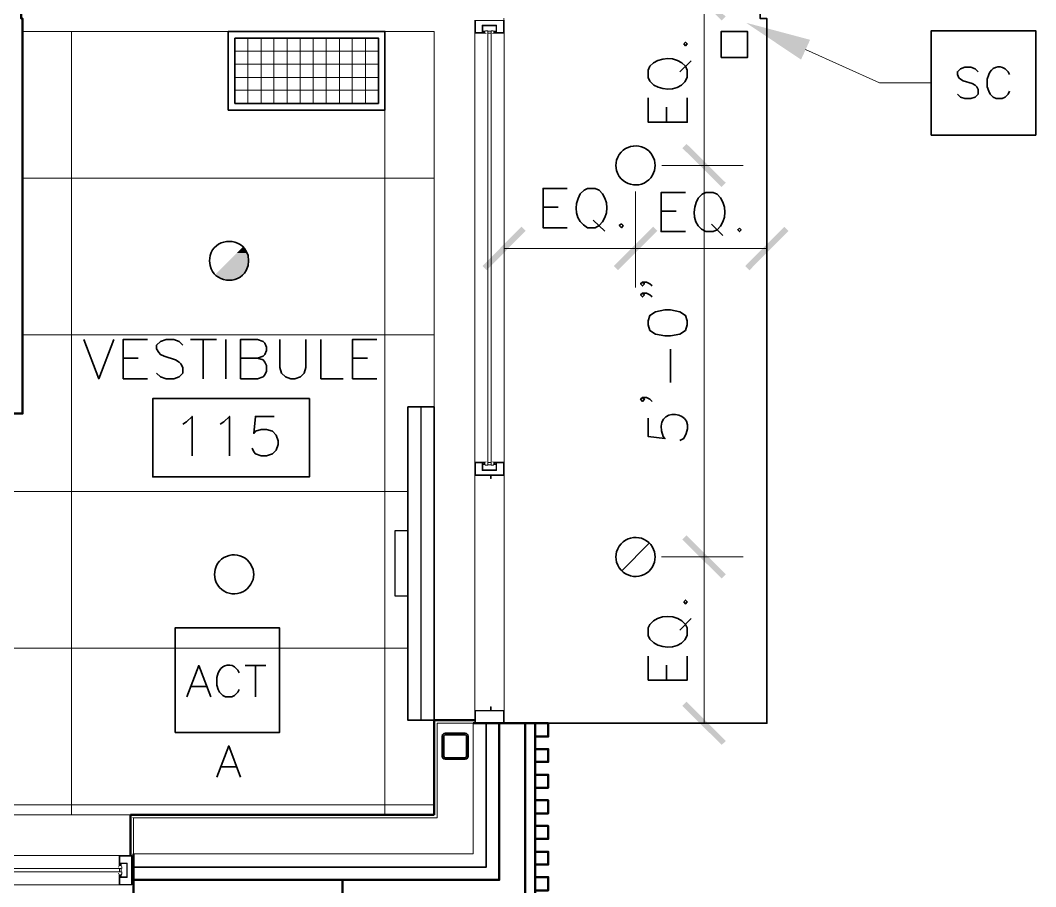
# Model space of a CAD drawing. Header units: inches. Extents: x 5 to 516, y -193 to 129.
# Drawn here: x 430.95 to 443.91, y 36.79 to 47.85 of the extents above; entities that cross this region are included whole.
import ezdxf

# ---------------------------------------------------------------- set-up
doc = ezdxf.new("R2010")
doc.units = ezdxf.units.IN
doc.header["$MEASUREMENT"] = 0
doc.linetypes.add('PDF_IMPORT', pattern=[1, 0.8, -0.2])
doc.layers.add('PDF9_Geometry', color=7, linetype='Continuous')
doc.layers.add('PDF9_Solid Fills', color=7, linetype='Continuous')

msp = doc.modelspace()

# ---------------------------------------------------------------- hatches: boundary and pattern name
at = {"layer": 'PDF9_Solid Fills', "transparency": 33554559}
for points in [[(439.4006211, 46.2227833), (439.9028433, 45.7250055), (439.9561788, 45.778341), (439.4539544, 46.2761166)], [(438.5784212, 44.6627995), (439.0806251, 45.1650034), (439.0272918, 45.2183367), (439.0272894, 45.2183346), (438.5250672, 44.7161124), (438.5784029, 44.6627769)], [(433.7117334, 44.8805615), (433.6628446, 44.8316726), (433.8584001, 44.8316726), (433.8450668, 44.8805615)], [(433.7517318, 44.9205554), (433.7117318, 44.8805554), (433.8450651, 44.8805554), (433.8228429, 44.9205554)], [(433.5650682, 44.7338873), (433.5206238, 44.6894428), (433.8450682, 44.6894428), (433.8584015, 44.7338873)], [(433.6139551, 44.7827787), (433.5650662, 44.7338898), (433.8583996, 44.7338898), (433.862844, 44.7827787)], [(433.6628465, 44.8316701), (433.6139577, 44.7827812), (433.8628465, 44.7827812), (433.8584021, 44.8316701)], [(433.4361801, 44.6049991), (433.4761801, 44.573888), (433.7517356, 44.573888), (433.7917356, 44.6049991)], [(433.4761784, 44.5738938), (433.5206229, 44.5516716), (433.711734, 44.5516716), (433.751734, 44.5738938)], [(433.5206211, 44.5516679), (433.5650655, 44.5383346), (433.6628433, 44.5383346), (433.7117322, 44.5516679)], [(439.4539544, 41.2761169), (439.4006211, 41.2227836), (439.4006235, 41.2227814), (439.9028433, 40.7250058), (439.9561788, 40.7783413), (439.9561562, 40.7783594)]]:
    msp.add_hatch(color=256, dxfattribs=at).paths.add_polyline_path(points)

# ---------------------------------------------------------------- linework, layer by layer
at = {"layer": 'PDF9_Geometry', "lineweight": 35}
for points in [[(388.3117386, 82.209444), (388.3117386, 85.2938882), (397.3117382, 85.2938882), (397.3117382, 85.2094438), (440.3961813, 85.2094438), (440.3961813, 47.8761126), (440.4806268, 47.8761126), (440.4806268, 38.8761131), (437.3961815, 38.8761131)], [(439.3695113, 47.1961177), (439.5117335, 47.3383399)], [(438.9872874, 47.2672226), (438.9650652, 47.2183337), (438.9650652, 47.1250004), (438.9872874, 47.0761115), (439.0361763, 47.0272226)], [(439.462843, 47.1250004), (439.462843, 47.2183337), (439.4406207, 47.2672226)], [(443.1783987, 47.1961177), (443.1383987, 47.2361177), (443.0850654, 47.2538954), (443.0050654, 47.2538954), (442.951732, 47.2361177), (442.911732, 47.1961177), (442.911732, 47.1605621), (442.9295098, 47.1205621), (442.951732, 47.1027843), (442.9872876, 47.0805621), (443.1028431, 47.0450066), (443.1383987, 47.0272288), (443.1606209, 47.0050066), (443.1783987, 46.969451), (443.1783987, 46.9116732), (443.1383987, 46.8716732), (443.0850654, 46.8538955), (443.0050654, 46.8538955), (442.951732, 46.8716732), (442.911732, 46.9116732)], [(443.5784005, 47.1605545), (443.5606227, 47.1961101), (443.5206227, 47.2361101)], [(443.3117338, 47.1605545), (443.293956, 47.1027767), (443.293956, 47.004999), (443.3117338, 46.9472212), (443.3295116, 46.9116656), (443.3695116, 46.8716656), (443.4050671, 46.8538879), (443.4850671, 46.8538879), (443.5206227, 46.8716656), (443.5606227, 46.9116656), (443.5784005, 46.9472212)], [(439.4628453, 46.8627789), (439.4628453, 46.5516678), (438.9650676, 46.5516678), (438.9650676, 46.8627789)], [(439.2006247, 46.5516678), (439.2006247, 46.7427789)], [(438.5606217, 46.0672277), (438.5517328, 46.0005611), (438.5606217, 45.9338944)], [(439.0183995, 45.8761166), (439.0450661, 45.9338944), (439.053955, 46.0005611), (439.0450661, 46.0672277), (439.0183995, 46.1250055)], [(437.9295101, 45.2050063), (437.6228434, 45.2050063), (437.6228434, 45.7072285), (437.9295101, 45.7072285)], [(438.3384029, 45.6850084), (438.289514, 45.7072307), (438.1917363, 45.7072307), (438.1472918, 45.6850084), (438.0984029, 45.6361196)], [(439.4406231, 45.1561149), (439.129512, 45.1561149), (439.129512, 45.6538926), (439.4406231, 45.6538926)], [(439.8450668, 45.6316682), (439.7961779, 45.6538905), (439.7028446, 45.6538905), (439.6539557, 45.6316682), (439.6050668, 45.5827793)], [(437.6228434, 45.4672224), (437.8139545, 45.4672224)], [(439.129512, 45.41834), (439.3206231, 45.41834)], [(438.2628445, 45.3027801), (438.4095111, 45.1605579)], [(439.7739573, 45.2494489), (439.9161795, 45.1072267)], [(438.1917363, 45.2050085), (438.289514, 45.2050085), (438.3384029, 45.2316751)], [(439.7028446, 45.1561127), (439.7961779, 45.1561127), (439.8450668, 45.1783349)], [(433.3739541, 44.8494453), (433.3650652, 44.7827787), (433.3739541, 44.7205565)], [(433.8317318, 44.6583342), (433.8583985, 44.7205565), (433.8628429, 44.7827787), (433.8583985, 44.8494453), (433.8317318, 44.9072231)], [(438.893957, 44.511665), (438.9161792, 44.4894428), (438.893957, 44.4627762), (438.8672903, 44.4894428), (438.893957, 44.511665), (438.9428459, 44.511665), (438.9872903, 44.4894428), (439.013957, 44.4627762)], [(438.893957, 44.3694486), (438.9161792, 44.3472264), (438.893957, 44.3205597), (438.8672903, 44.3472264), (438.893957, 44.3694486), (438.9428459, 44.3694486), (438.9872903, 44.3472264), (439.013957, 44.3205597)], [(431.760625, 43.778339), (431.9517361, 43.2761168), (432.1428472, 43.778339)], [(432.5739559, 43.2761146), (432.2628448, 43.2761146), (432.2628448, 43.7783368), (432.5739559, 43.7783368)], [(433.0228455, 43.7072308), (432.978401, 43.7516752), (432.9072899, 43.7783419), (432.8095122, 43.7783419), (432.7384011, 43.7516752), (432.6895122, 43.7072308), (432.6895122, 43.6583419), (432.7161788, 43.609453), (432.7384011, 43.5872308), (432.7872899, 43.5650086), (432.9295122, 43.5161197), (432.978401, 43.489453), (433.0006233, 43.4672308), (433.0228455, 43.4183419), (433.0228455, 43.3472308), (432.978401, 43.3027863), (432.9072899, 43.2761197), (432.8095122, 43.2761197), (432.7384011, 43.3027863), (432.6895122, 43.3472308)], [(433.1206238, 43.778339), (433.4539571, 43.778339)], [(433.2850661, 43.778339), (433.2850661, 43.2761168)], [(433.5739568, 43.778339), (433.5739568, 43.2761168)], [(433.7606249, 43.2761146), (433.7606249, 43.7783368), (433.9784026, 43.7783368), (434.0495137, 43.7516701), (434.071736, 43.7294479), (434.0939582, 43.680559), (434.0939582, 43.6361146), (434.071736, 43.5872257), (434.0495137, 43.5650035), (433.9784026, 43.5383368), (433.7606249, 43.5383368)], [(434.2628447, 43.778339), (434.2628447, 43.418339), (434.2850669, 43.3472279), (434.3339558, 43.3027835), (434.4050669, 43.2761168), (434.4539558, 43.2761168), (434.5250669, 43.3027835), (434.5739558, 43.3472279), (434.596178, 43.418339), (434.596178, 43.778339)], [(434.7872904, 43.778339), (434.7872904, 43.2761168), (435.0717348, 43.2761168)], [(435.5028475, 43.2761146), (435.1917364, 43.2761146), (435.1917364, 43.7783368), (435.5028475, 43.7783368)], [(439.2495116, 43.2272232), (439.2495116, 43.6538898)], [(432.2628448, 43.5383397), (432.4539559, 43.5383397)], [(433.9784028, 43.5383397), (434.0495139, 43.5161175), (434.0717361, 43.4894508), (434.0939584, 43.4450064), (434.0939584, 43.3738953), (434.0717361, 43.3250064), (434.0495139, 43.3027842), (433.9784028, 43.2761175), (433.760625, 43.2761175)], [(435.1917364, 43.5383397), (435.3828475, 43.5383397)], [(438.893957, 43.0361154), (438.9161792, 43.0138931), (438.893957, 42.9872265), (438.8672903, 43.0138931), (438.893957, 43.0361154), (438.9428459, 43.0361154), (438.9872903, 43.0138931), (439.013957, 42.9872265)], [(433.0228455, 42.6983333), (433.0717344, 42.7249999), (433.1428455, 42.796111), (433.1428455, 42.2938888)], [(433.502844, 42.6983333), (433.5472885, 42.7249999), (433.6183996, 42.796111), (433.6183996, 42.2938888)], [(434.1917365, 42.7961161), (433.9517365, 42.7961161), (433.9295143, 42.5783383), (433.9517365, 42.605005), (434.0228476, 42.6272272), (434.0939587, 42.6272272), (434.1695143, 42.605005), (434.2139587, 42.5561161), (434.2406254, 42.485005), (434.2406254, 42.4361161), (434.2139587, 42.365005), (434.1695143, 42.3161161), (434.0939587, 42.2938939), (434.0228476, 42.2938939), (433.9517365, 42.3161161), (433.9295143, 42.3427828), (433.9072921, 42.3916717)], [(438.9650652, 42.7738903), (438.9650652, 42.5383347), (439.1783985, 42.511668), (439.1561763, 42.5383347)], [(439.4183985, 42.511668), (439.3695096, 42.4894458)], [(438.9784025, 41.1783319), (438.6272914, 40.8227764)], [(439.0183995, 40.8761169), (439.0450661, 40.9338947), (439.053955, 41.0005614), (439.0450661, 41.067228), (439.0183995, 41.1250058)], [(438.5606217, 41.067228), (438.5517328, 41.0005614), (438.5606217, 40.9338947)], [(433.4361781, 40.8405614), (433.4272892, 40.7783391), (433.4361781, 40.7116725)], [(433.8939558, 40.6538947), (433.9206225, 40.7116725), (433.9295114, 40.7783391), (433.9206225, 40.8405614), (433.8939558, 40.9027836)], [(439.3695113, 40.0672208), (439.5117335, 40.2138875)], [(438.9872874, 40.1383348), (438.9650652, 40.0938904), (438.9650652, 39.9961126), (438.9872874, 39.9516682), (439.0361763, 39.9027793)], [(439.462843, 39.9961126), (439.462843, 40.0938904), (439.4406207, 40.1383348)], [(439.4628453, 39.733891), (439.4628453, 39.4272243), (438.9650676, 39.4272243), (438.9650676, 39.733891)], [(433.0761767, 39.2138952), (433.2272878, 39.6138951), (433.3828433, 39.2138952)], [(433.7428433, 39.5205584), (433.7250655, 39.5561139), (433.6850655, 39.5961139)], [(433.8184003, 39.6138924), (434.0850669, 39.6138924)], [(433.9517327, 39.6138924), (433.9517327, 39.2138924)], [(439.2006247, 39.4272243), (439.2006247, 39.6183354)], [(433.4761766, 39.5205584), (433.4583989, 39.4627806), (433.4583989, 39.3650028), (433.4761766, 39.307225), (433.4939544, 39.2716695), (433.5339544, 39.2316695), (433.56951, 39.2138917), (433.64951, 39.2138917), (433.6850655, 39.2316695), (433.7250655, 39.2716695), (433.7428433, 39.307225)], [(433.1339566, 39.3472276), (433.3250677, 39.3472276)], [(432.3961772, 37.0405599), (436.8983991, 37.0405599), (436.8983991, 38.8761155)], [(436.3339557, 38.7072247), (436.3384001, 38.7294469), (436.3561779, 38.7472247), (436.3739557, 38.7516692), (436.627289, 38.7516692)], [(436.3339573, 38.7072265), (436.3339573, 38.4583376)], [(436.3739557, 38.7294478), (436.3606224, 38.7250034), (436.3561779, 38.7072256)], [(436.3561786, 38.7072265), (436.3561786, 38.4583376)], [(436.3739582, 38.7294487), (436.6272915, 38.7294487), (436.6406249, 38.7250043), (436.6450693, 38.7072265), (436.6450693, 38.4583376)], [(436.6272906, 38.751671), (436.6450684, 38.7472265), (436.6628462, 38.7294487), (436.6672906, 38.7072265), (436.6672906, 38.4583376)], [(433.4584014, 38.1872251), (433.6095125, 38.5872251), (433.7606236, 38.1872251)], [(436.3339573, 38.4583387), (436.3384018, 38.4361165), (436.3561795, 38.4227832), (436.3739573, 38.4183387)], [(436.3561786, 38.4583387), (436.3606231, 38.4450054), (436.3739564, 38.4361165)], [(436.3739557, 38.4361174), (436.627289, 38.4361174)], [(436.3739557, 38.4183358), (436.627289, 38.4183358)], [(436.6272923, 38.4361174), (436.6406256, 38.4450063), (436.64507, 38.4583396)], [(436.6272923, 38.4183358), (436.64507, 38.4227803), (436.6628478, 38.4361136), (436.6672923, 38.4583358)], [(433.5161813, 38.3205575), (433.702848, 38.3205575)]]:
    msp.add_lwpolyline(points, dxfattribs=at)
at = {"layer": 'PDF9_Geometry', "lineweight": 50}
for points in [[(422.9784034, 48.6672276), (422.9784034, 43.2094501), (430.6050696, 43.2094501), (430.6050696, 48.6672276), (430.978403, 48.6672276), (430.978403, 48.2494498), (430.9606253, 48.2494498), (430.9606253, 47.8761165), (430.978403, 47.8761165), (430.978403, 42.8316724), (424.5606256, 42.8316724), (424.5606256, 42.5072276), (424.1872922, 42.5072276), (424.1872922, 42.8316724), (422.6050701, 42.8316724), (422.6050701, 48.6672276)], [(422.9784034, 48.6672276), (422.9784034, 43.2094501), (430.6050696, 43.2094501), (430.6050696, 48.6672276), (430.978403, 48.6672276), (430.978403, 48.2494498), (430.9606253, 48.2494498), (430.9606253, 47.8761165), (430.978403, 47.8761165), (430.978403, 42.8316724), (424.5606256, 42.8316724), (424.5606256, 42.5072276), (424.1872922, 42.5072276), (424.1872922, 42.8316724), (422.6050701, 42.8316724), (422.6050701, 48.6672276)], [(437.5206209, 38.8761136), (437.5206209, 36.418336), (437.3961764, 36.418336), (437.3961764, 38.8761136)], [(437.5206209, 38.8761154), (437.5206209, 38.7072265), (437.6895097, 38.7072265), (437.6895097, 38.8761154)], [(437.5206209, 38.5472262), (437.5206209, 38.3827817), (437.6895097, 38.3827817), (437.6895097, 38.5472262)], [(437.5206209, 38.2183371), (437.5206209, 38.0538927), (437.6895097, 38.0538927), (437.6895097, 38.2183371)], [(437.5206209, 37.8938925), (437.5206209, 37.7250036), (437.6895097, 37.7250036), (437.6895097, 37.8938925)], [(437.5206209, 37.5650033), (437.5206209, 37.4005588), (437.6895097, 37.4005588), (437.6895097, 37.5650033)], [(437.5206209, 37.2361142), (437.5206209, 37.0716698), (437.6895097, 37.0716698), (437.6895097, 37.2361142)], [(437.5206209, 36.9116696), (437.5206209, 36.7427807), (437.6895097, 36.7427807), (437.6895097, 36.9116696)]]:
    msp.add_lwpolyline(points, close=True, dxfattribs=at)
at = {"layer": 'PDF9_Geometry', "lineweight": 15}
for points in [[(439.6806233, 38.876117), (439.6806233, 41.0005614), (439.6806233, 46.0005611), (439.6806233, 48.1250054)], [(436.7517316, 47.8538889), (436.7517316, 47.6894445), (436.885065, 47.6894445)], [(437.1161793, 47.849447), (436.7606238, 47.849447), (436.7606238, 47.6983359), (436.8450682, 47.6983359)], [(436.9917345, 47.6894513), (437.1250678, 47.6894513), (437.1250678, 47.8538958), (437.1206234, 47.8627846), (437.1206234, 47.8716735), (437.1250678, 47.876118)], [(437.0272895, 47.7916663), (437.0272895, 47.698333), (437.1161784, 47.698333), (437.1161784, 47.8494441)], [(430.978403, 47.7116703), (436.2317359, 47.7116703), (436.2317359, 38.9161154)], [(431.6050667, 47.7116703), (431.6050667, 37.7072265)], [(435.6050665, 47.7116703), (435.6050665, 37.7072265)], [(436.8450657, 47.698333), (436.8450657, 47.7916663)], [(437.0272895, 47.791667), (436.8450673, 47.791667)], [(436.8539542, 47.71611), (436.8539542, 47.7827767)], [(436.8539542, 47.6894445), (436.8539542, 47.7116667)], [(437.0228453, 47.7827785), (436.8539564, 47.7827785)], [(436.8806243, 47.698333), (436.8806243, 47.7161108), (436.8539577, 47.7161108)], [(436.8672912, 47.6983373), (436.8672912, 47.7027818), (436.8761801, 47.7027818), (436.8761801, 47.7116707), (436.8539578, 47.7116707)], [(436.8895128, 47.7205588), (436.880624, 47.7161144)], [(436.9161784, 47.7205588), (436.8895118, 47.7205588)], [(436.9161784, 47.71611), (436.9161784, 42.1783324)], [(436.9606256, 42.1783324), (436.9606256, 47.71611), (436.9161811, 47.71611)], [(436.9606245, 47.7205588), (436.9872912, 47.7205588), (436.9961801, 47.7161144)], [(436.9961786, 47.6983323), (436.9961786, 47.71611), (437.0228453, 47.71611), (437.0228453, 47.7827767)], [(436.9961791, 47.698333), (437.0095125, 47.698333), (437.0095125, 47.7027774), (437.0006236, 47.7027774)], [(437.0228453, 47.7116703), (437.0006231, 47.7116703), (437.0006231, 47.7027814)], [(437.0228453, 47.6894445), (437.0228453, 47.7116667)], [(436.7517316, 42.2094462), (436.7517316, 47.6894461)], [(436.8672915, 47.698333), (436.8806249, 47.698333)], [(436.8984014, 47.6850047), (436.885068, 47.6894492)], [(436.9606256, 47.6894445), (436.9161811, 47.6894445)], [(436.9784026, 47.6850047), (436.991736, 47.6894492)], [(437.1250678, 42.2138906), (437.1250678, 42.2094462), (437.1250678, 47.6894461)], [(440.9739536, 47.4805596), (441.9161758, 47.0538929), (442.578398, 47.0538929)], [(430.978403, 45.8361188), (436.2317359, 45.8361188)], [(440.4806223, 45.2716657), (440.4806223, 45.4405546)], [(437.1250678, 44.9383324), (438.8050678, 44.9383324)], [(440.4806223, 44.9383324), (438.8050668, 44.9383324)], [(437.1250678, 44.6138967), (437.1250678, 44.4405633)], [(430.978403, 43.8361189), (436.2317359, 43.8361189)], [(436.7517316, 42.2094531), (436.7517316, 42.0405642), (436.7517316, 38.8761198)], [(436.8850686, 42.2094462), (436.7517353, 42.2094462)], [(436.8450657, 42.1027799), (436.8450657, 42.2005577), (436.7606213, 42.2005577), (436.7606213, 42.0494466), (437.1161768, 42.0494466)], [(436.8539542, 42.2094462), (436.8539542, 42.187224)], [(436.8539542, 42.1827806), (436.8539542, 42.1116695)], [(436.8806243, 42.2005577), (436.8806243, 42.1827799), (436.8539577, 42.1827799)], [(436.8672912, 42.2005624), (436.8672912, 42.1961179), (436.8761801, 42.1961179), (436.8761801, 42.187229), (436.8539578, 42.187229)], [(436.8672915, 42.2005577), (436.8806249, 42.2005577)], [(436.8895128, 42.1738921), (436.880624, 42.182781)], [(436.8984014, 42.213895), (436.885068, 42.2094505)], [(436.9161784, 42.1738921), (436.8895118, 42.1738921)], [(436.9606256, 42.2050065), (436.9161811, 42.2050065)], [(436.9606256, 42.1783318), (436.9161811, 42.1783318)], [(436.9606245, 42.1738921), (436.9872912, 42.1738921), (436.9961801, 42.182781)], [(436.9784026, 42.213895), (436.991736, 42.2094505)], [(436.9917345, 42.2094462), (437.1250678, 42.2094462), (437.1250678, 42.0405573)], [(436.9961786, 42.2005584), (436.9961786, 42.1827806), (437.0228453, 42.1827806), (437.0228453, 42.1116695)], [(436.9961791, 42.2005577), (437.0095125, 42.2005577), (437.0095125, 42.1961132), (437.0006236, 42.1961132)], [(437.0228453, 42.1872294), (437.0006231, 42.1872294), (437.0006231, 42.1961183)], [(437.0228453, 42.2094462), (437.0228453, 42.187224)], [(437.0272895, 42.1027799), (437.0272895, 42.2005577), (437.1161784, 42.2005577), (437.1161784, 42.0494466)], [(436.7517325, 42.0405642), (436.9517325, 42.0405642), (436.9517325, 42.0005642), (436.9606214, 42.0005642), (436.9606214, 42.0405642)], [(437.0272895, 42.1027839), (436.8450673, 42.1027839)], [(437.0228453, 42.1116724), (436.8539564, 42.1116724)], [(436.9606256, 42.0405642), (437.12507, 42.0405642)], [(437.1250678, 42.0405642), (437.1250678, 38.8761198)], [(424.5606245, 41.836119), (435.8984015, 41.836119)], [(424.5606245, 39.8361146), (435.8984015, 39.8361146)], [(436.7517316, 39.0405598), (436.7517316, 38.8761154), (436.8006205, 38.8761154)], [(436.7517325, 39.0405598), (436.9517325, 39.0405598), (436.9517325, 39.0850043), (436.9606214, 39.0850043), (436.9606214, 39.0405598)], [(436.7606238, 38.8850016), (437.1161793, 38.8850016), (437.1161793, 39.0361127)], [(437.1161802, 39.0361156), (436.7606247, 39.0361156), (436.7606247, 38.8850045)], [(436.8006234, 38.8761131), (437.1250678, 38.8761131), (437.1250678, 39.0405575)], [(436.9606256, 39.0405598), (437.12507, 39.0405598)], [(440.147289, 38.8761131), (439.1784002, 38.8761131)], [(424.5606245, 37.8361147), (436.2317348, 37.8361147)], [(432.3561789, 37.7072266), (426.4361793, 37.7072266)], [(432.2095115, 37.0538918), (432.2095115, 37.1872252), (432.3739559, 37.1872252), (432.3828448, 37.1827807), (432.3917337, 37.1827807), (432.3961781, 37.1872252)], [(432.2095136, 37.0850026), (432.2317359, 37.0850026)], [(432.3695117, 37.1783366), (432.3695117, 36.8183367), (432.2184005, 36.8183367), (432.2184005, 36.9072255)], [(432.2184015, 37.0583359), (432.2361792, 37.0583359), (432.2361792, 37.0850026), (432.3072903, 37.0850026)], [(432.3117355, 37.0894468), (432.2184022, 37.0894468), (432.2184022, 37.1783357), (432.3695133, 37.1783357)], [(432.231735, 37.0850026), (432.231735, 37.0627804), (432.2228461, 37.0627804)], [(432.3072874, 37.0850026), (432.3072874, 36.9161137)], [(432.3117362, 37.0894468), (432.3117362, 36.9072246)], [(432.3961772, 37.1872252), (432.3961772, 36.8138918), (432.3917328, 36.8183363), (432.3828439, 36.8183363), (432.373955, 36.8138918)], [(432.3739559, 37.1872252), (432.3739559, 36.8138918)], [(432.3739559, 37.1783366), (432.3828448, 37.1738922), (432.3917337, 37.1738922), (432.3961781, 37.1783366)], [(432.3739559, 37.1694481), (432.3828448, 37.1650037), (432.3917337, 37.1650037), (432.3961781, 37.1694481)], [(432.3739559, 37.1605596), (432.3828448, 37.1561151), (432.3917337, 37.1561151), (432.3961781, 37.1605596)], [(432.3961781, 36.8538935), (432.3739559, 37.1472268), (432.3961781, 37.1472268), (432.3739559, 36.8538935)], [(426.5561801, 36.9783385), (426.5561801, 37.0227829), (432.2361798, 37.0227829)], [(426.5561801, 36.9783357), (432.2361798, 36.9783357)], [(426.5828457, 36.8138935), (432.2095119, 36.8138935), (432.2095119, 36.9472268)], [(432.2050694, 37.0405599), (432.2095138, 37.0538933)], [(432.2050694, 36.9605587), (432.2095138, 36.9472254)], [(432.2139579, 37.0227829), (432.2139579, 36.9783385)], [(432.2184022, 37.0583365), (432.2184022, 37.0716698), (432.2228466, 37.0716698), (432.2228466, 37.0627809)], [(432.2184022, 36.9250046), (432.2184022, 36.9427824)], [(432.2184022, 36.9427816), (432.23618, 36.9427816), (432.23618, 36.916115)], [(432.2450678, 37.022782), (432.2450678, 37.0450042), (432.2361789, 37.0583375)], [(432.2450678, 36.9516702), (432.2361789, 36.9427813)], [(432.2361792, 37.0227829), (432.2361792, 36.9783385)], [(432.2450678, 36.9783357), (432.2450678, 36.9516691)], [(432.2095136, 36.9161161), (432.2317359, 36.9161161)], [(432.2095136, 36.8138935), (432.3739581, 36.8138935)], [(432.218402, 36.925004), (432.2228464, 36.925004), (432.2228464, 36.9383374), (432.2317353, 36.9383374), (432.2317353, 36.9161151)], [(432.2184022, 36.9072275), (432.3117355, 36.9072275)], [(432.2361792, 36.9161161), (432.3072903, 36.9161161)], [(432.3961772, 36.8361148), (432.3917328, 36.8450037), (432.3828439, 36.8450037), (432.373955, 36.8361148)], [(432.3961772, 36.8272263), (432.3917328, 36.8361152), (432.3828439, 36.8361152), (432.373955, 36.8272263)], [(432.3961772, 36.822782), (432.3917328, 36.8272264), (432.3828439, 36.8272264), (432.373955, 36.822782)], [(432.3739559, 36.8538918), (432.3961781, 36.8538918)], [(432.3961772, 36.8138935), (432.3961772, 36.8183379)]]:
    msp.add_lwpolyline(points, dxfattribs=at)
at = {"layer": 'PDF9_Geometry', "lineweight": 35}
for points in [[(435.6050665, 46.7072259), (435.6050665, 47.7116703), (433.6050666, 47.7116703), (433.6050666, 46.7072259)], [(439.8984012, 47.378337), (439.8984012, 47.7116703), (440.2317345, 47.7116703), (440.2317345, 47.378337)], [(442.5784005, 46.3872256), (442.5784005, 47.7205588), (443.9117338, 47.7205588), (443.9117338, 46.3872256)], [(433.6895121, 47.6272247), (433.6895121, 46.7916692), (435.5206231, 46.7916692), (435.5206231, 47.6272247)], [(439.4183982, 47.5516678), (439.4406204, 47.5294455), (439.4628426, 47.5516678), (439.4406204, 47.57389)], [(438.6228434, 45.2538887), (438.5961767, 45.2316664), (438.6228434, 45.2049998), (438.6450656, 45.2316664)], [(440.1295119, 45.2005575), (440.1072897, 45.1783353), (440.1295119, 45.1561131), (440.1517342, 45.1783353)], [(438.9650652, 43.9650071), (438.9872874, 43.893896), (439.0583985, 43.8450071), (439.1783985, 43.8227849), (439.2495096, 43.8227849), (439.3695096, 43.8450071), (439.4406207, 43.893896), (439.462843, 43.9650071), (439.462843, 44.013896), (439.4406207, 44.0850071), (439.3695096, 44.1294515), (439.2495096, 44.1561182), (439.1783985, 44.1561182), (439.0583985, 44.1294515), (438.9872874, 44.0850071), (438.9650652, 44.013896)], [(434.6406206, 43.022778), (432.6406208, 43.022778), (432.6406208, 42.0227781), (434.6406206, 42.0227781)], [(435.8984014, 42.9161157), (435.8984014, 38.916116), (436.2317347, 38.916116), (436.2317347, 42.9161157)], [(439.4183982, 40.4272288), (439.4406204, 40.4005621), (439.4628426, 40.4272288), (439.4406204, 40.449451)], [(432.9250672, 38.7605577), (432.9250672, 40.0938909), (434.2584004, 40.0938909), (434.2584004, 38.7605577)]]:
    msp.add_lwpolyline(points, close=True, dxfattribs=at)
at = {"layer": 'PDF9_Geometry', "color": 253, "lineweight": 15, "true_color": 0x9a9a9a}
for points in [[(433.8539544, 46.7916671), (433.8539544, 47.6272226)], [(434.0228454, 46.7916671), (434.0228454, 47.6272226)], [(434.1872877, 46.7916671), (434.1872877, 47.6272226)], [(434.3561788, 46.7916671), (434.3561788, 47.6272226)], [(434.520621, 46.7916671), (434.520621, 47.6272226)], [(434.6895121, 46.7916671), (434.6895121, 47.6272226)], [(434.8539543, 46.7916671), (434.8539543, 47.6272226)], [(435.0228454, 46.7916671), (435.0228454, 47.6272226)], [(435.1872876, 46.7916671), (435.1872876, 47.6272226)], [(435.3561787, 46.7916671), (435.3561787, 47.6272226)], [(433.6895121, 47.4583337), (435.5206231, 47.4583337)], [(433.6895121, 47.2938915), (435.5206231, 47.2938915)], [(433.6895121, 47.1250004), (435.5206231, 47.1250004)], [(433.6895121, 46.9605581), (435.5206231, 46.9605581)]]:
    msp.add_lwpolyline(points, dxfattribs=at)
at = {"layer": 'PDF9_Geometry', "lineweight": 15}
for points in [[(440.1784005, 46.0005611), (439.1384005, 46.0005611)], [(438.8050672, 44.4405612), (438.8050672, 45.6672278)], [(440.1784007, 41.0005614), (439.1339563, 41.0005614)], [(426.5828474, 37.1872252), (432.2095136, 37.1872252)]]:
    msp.add_lwpolyline(points, close=True, dxfattribs=at)
at = {"layer": 'PDF9_Geometry', "color": 253, "lineweight": 30, "true_color": 0xb3b3b3}
msp.add_lwpolyline([(436.0628437, 42.9161157), (436.0628437, 38.9161159)], dxfattribs=at)
msp.add_lwpolyline([(435.7295104, 41.3338947), (435.7295104, 40.5027836), (435.8983993, 40.5027836), (435.8983993, 41.3338947)], close=True, dxfattribs=at)
at = {"layer": 'PDF9_Geometry', "lineweight": 50}
for points in [[(436.7517316, 38.9161159), (436.2317317, 38.9161159)], [(436.2317347, 38.9161159), (436.2317347, 37.7072271)], [(437.0628436, 38.8761131), (437.0628436, 36.8761132), (432.3961772, 36.8761132)], [(437.396177, 38.8761131), (436.7295103, 38.8761131)], [(432.3561789, 37.7072266), (436.2317342, 37.7072266)], [(432.3561789, 37.1872252), (432.3561789, 37.7072251)], [(432.3961772, 37.6672282), (432.3961772, 37.6716727)], [(432.3961772, 36.5427798), (432.3961772, 37.2094465)], [(435.0628438, 36.5427798), (435.0628438, 36.8761132)]]:
    msp.add_lwpolyline(points, dxfattribs=at)
at = {"layer": 'PDF9_Geometry', "linetype": 'PDF_IMPORT', "lineweight": 50, "ltscale": 6}
msp.add_lwpolyline([(437.396177, 38.8761131), (437.396177, 36.5427798), (420.3961779, 36.5427798), (392.0228477, 37.7072268), (406.1117356, 37.7072268)], dxfattribs=at)
at = {"layer": 'PDF9_Geometry', "lineweight": 9}
msp.add_lwpolyline([(432.3961772, 37.2094465), (432.3961772, 37.6672242), (436.2717326, 37.6672242), (436.2717326, 38.8761131), (436.7295103, 38.8761131), (436.7295103, 37.2094465)], close=True, dxfattribs=at)
at = {"layer": 'PDF9_Geometry', "lineweight": 35}
for points in [[(439.4406207, 47.2672226), (439.3278059, 47.401593), (439.0994356, 47.3964819), (438.9872874, 47.2672226)], [(443.5206227, 47.2361101), (443.4408449, 47.2913693), (443.3415116, 47.2458138), (443.3117338, 47.1605545)], [(439.0361763, 47.0272226), (439.1702504, 46.9383337), (439.402917, 46.9573708), (439.462843, 47.1250004)], [(439.0183995, 46.1250055), (438.9152143, 46.3111537), (438.6266958, 46.2865611), (438.5606217, 46.0672277)], [(438.5606217, 45.9338944), (438.6266958, 45.7145611), (438.9152143, 45.6899685), (439.0183995, 45.8761166)], [(438.0984029, 45.6361196), (438.0047733, 45.4844899), (438.0341807, 45.2834529), (438.1917363, 45.2050085)], [(438.3384029, 45.2316751), (438.4727733, 45.344564), (438.4676622, 45.5728603), (438.3384029, 45.6850084)], [(439.8450668, 45.1783349), (439.9780298, 45.2892238), (439.9745483, 45.5207053), (439.8450668, 45.6316682)], [(439.6050668, 45.5827793), (439.5165483, 45.4495942), (439.5356594, 45.215372), (439.7028446, 45.1561127)], [(433.8317318, 44.9072231), (433.7286207, 45.0960379), (433.4240281, 45.0626305), (433.3739541, 44.8494453)], [(433.3739541, 44.7205565), (433.4181022, 44.5035194), (433.7285466, 44.4681861), (433.8317318, 44.6583342)], [(439.1561763, 42.5383347), (438.98988, 42.9494458), (439.6503985, 42.8897421), (439.4183985, 42.511668)], [(439.0183995, 41.1250058), (438.9151402, 41.3113021), (438.6266217, 41.2864873), (438.5606217, 41.067228)], [(433.8939558, 40.9027836), (433.7904744, 41.0907095), (433.4956596, 41.0631539), (433.4361781, 40.8405614)], [(438.5606217, 40.9338947), (438.6266217, 40.7146354), (438.9151402, 40.6898206), (439.0183995, 40.8761169)], [(433.4361781, 40.7116725), (433.5022521, 40.4923392), (433.7907707, 40.4677466), (433.8939558, 40.6538947)], [(439.4406207, 40.1383348), (439.3401763, 40.278483), (439.0863985, 40.2729274), (438.9872874, 40.1383348)], [(439.0361763, 39.9027793), (439.1675097, 39.8098163), (439.4026207, 39.8347052), (439.462843, 39.9961126)], [(433.6850655, 39.5961139), (433.6052877, 39.6513732), (433.5059544, 39.6058176), (433.4761766, 39.5205584)]]:
    msp.add_open_spline(points, degree=3, dxfattribs=at)
at = {"layer": 'PDF9_Solid Fills', "lineweight": 35, "transparency": 33554559}
for points in [[(439.9028455, 47.849447), (439.9561788, 47.9027803), (439.4006233, 48.3516692)], [(440.9161782, 47.3516714), (440.213956, 47.8227825), (441.0317338, 47.6050047)], [(437.3472901, 45.2183346), (436.9028456, 44.662779), (436.8495123, 44.7161124)], [(437.4006212, 45.1650034), (437.3472879, 45.2183367), (436.9028435, 44.6627812)], [(440.2050689, 44.7161102), (440.2584023, 44.6627769), (440.7028467, 45.2183324)], [(440.2584001, 44.662779), (440.7028445, 45.2183346), (440.7561779, 45.1650012)], [(439.4539568, 39.1516709), (439.4006235, 39.0983376), (439.956179, 38.6494487)], [(439.4006211, 39.0983353), (439.9561766, 38.6494464), (439.9028433, 38.6005575)]]:
    msp.add_solid(points, dxfattribs=at)
at = {"layer": 'PDF9_Solid Fills', "lineweight": 9, "transparency": 33554559}
for points in [[(433.7917347, 44.9605582), (433.8228458, 44.9205582), (433.7517347, 44.9205582)], [(433.4761784, 44.645002), (433.791734, 44.605002), (433.4361784, 44.605002)], [(433.5206211, 44.6894446), (433.8228433, 44.6450002), (433.4761766, 44.6450002)], [(433.4761784, 44.645002), (433.8228451, 44.645002), (433.791734, 44.605002)], [(433.5206211, 44.6894446), (433.8450655, 44.6894446), (433.8228433, 44.6450002)], [(433.5650682, 44.5383397), (433.662846, 44.5383397), (433.6139571, 44.5338952)]]:
    msp.add_solid(points, dxfattribs=at)

doc.saveas('drawing.dxf')
